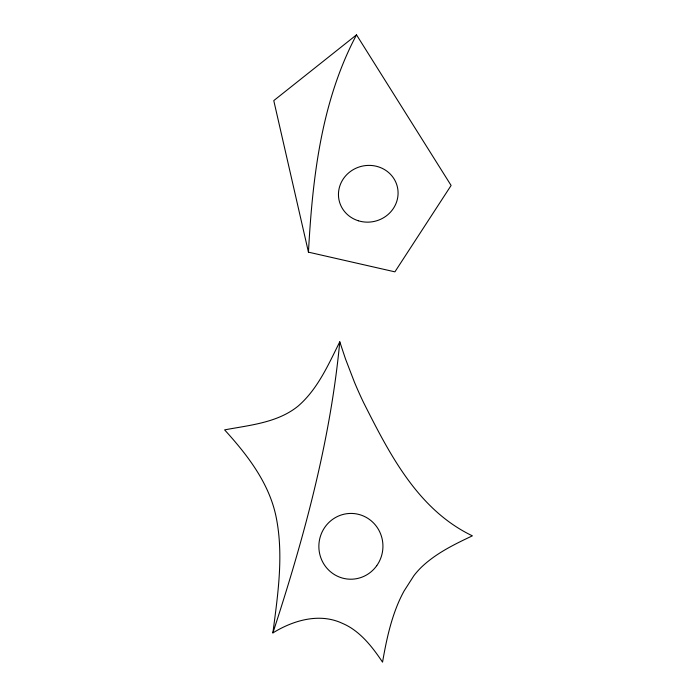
<?xml version="1.0" encoding="UTF-8"?>
<svg xmlns="http://www.w3.org/2000/svg" width="697" height="697" viewBox="0 0 697 697"><rect width="100%" height="100%" fill="white"/><g stroke="black" fill="none" stroke-linecap="round" stroke-linejoin="round"><path stroke-width="1.05" d="M308.449 252.157C312.517 178.057 321.16 101.361 356.515 34.85L451.107 185.463L394.903 271.847L308.449 252.157L273.773 100.612L356.515 34.85M339.779 341.818C330.378 441.288 303.848 538.223 272.893 632.911C293.306 620.313 319.514 612.593 342.384 623.353A63.654 60.186 -89.7 0 1 350.983 627.875C364.209 636.422 373.888 649.247 382.548 662.15C386.129 641.545 390.468 620.827 398.867 601.572A142.327 134.748 66.4 0 1 404.094 590.969L413.887 575.678A84.293 80.634 69.7 0 1 421.519 567.097C436.061 553.235 454.4 544.331 472.383 535.836C417.686 509.646 389.475 453.834 363.477 402.369A456.587 416.187 19.3 0 1 354.407 382.104L345.546 359.068L339.779 341.818C328.357 364.601 317.745 389.17 298.028 406.168C277.415 422.861 249.718 425.135 224.617 429.883C247.574 455.124 269.626 483.613 276.308 517.897C283.792 555.953 277.781 594.924 272.893 632.911M376.746 565.676A32.898 32.036 -86.6 0 0 354.381 513.611A32.898 32.036 -86.6 0 0 321.578 559.674A32.898 32.036 -86.6 0 0 376.746 565.676M358.336 220.766A29.901 28.281 -13.9 0 0 397.578 187.859A29.901 28.281 -13.9 0 0 348.892 172.69A29.901 28.281 -13.9 0 0 358.336 220.766"/></g></svg>
